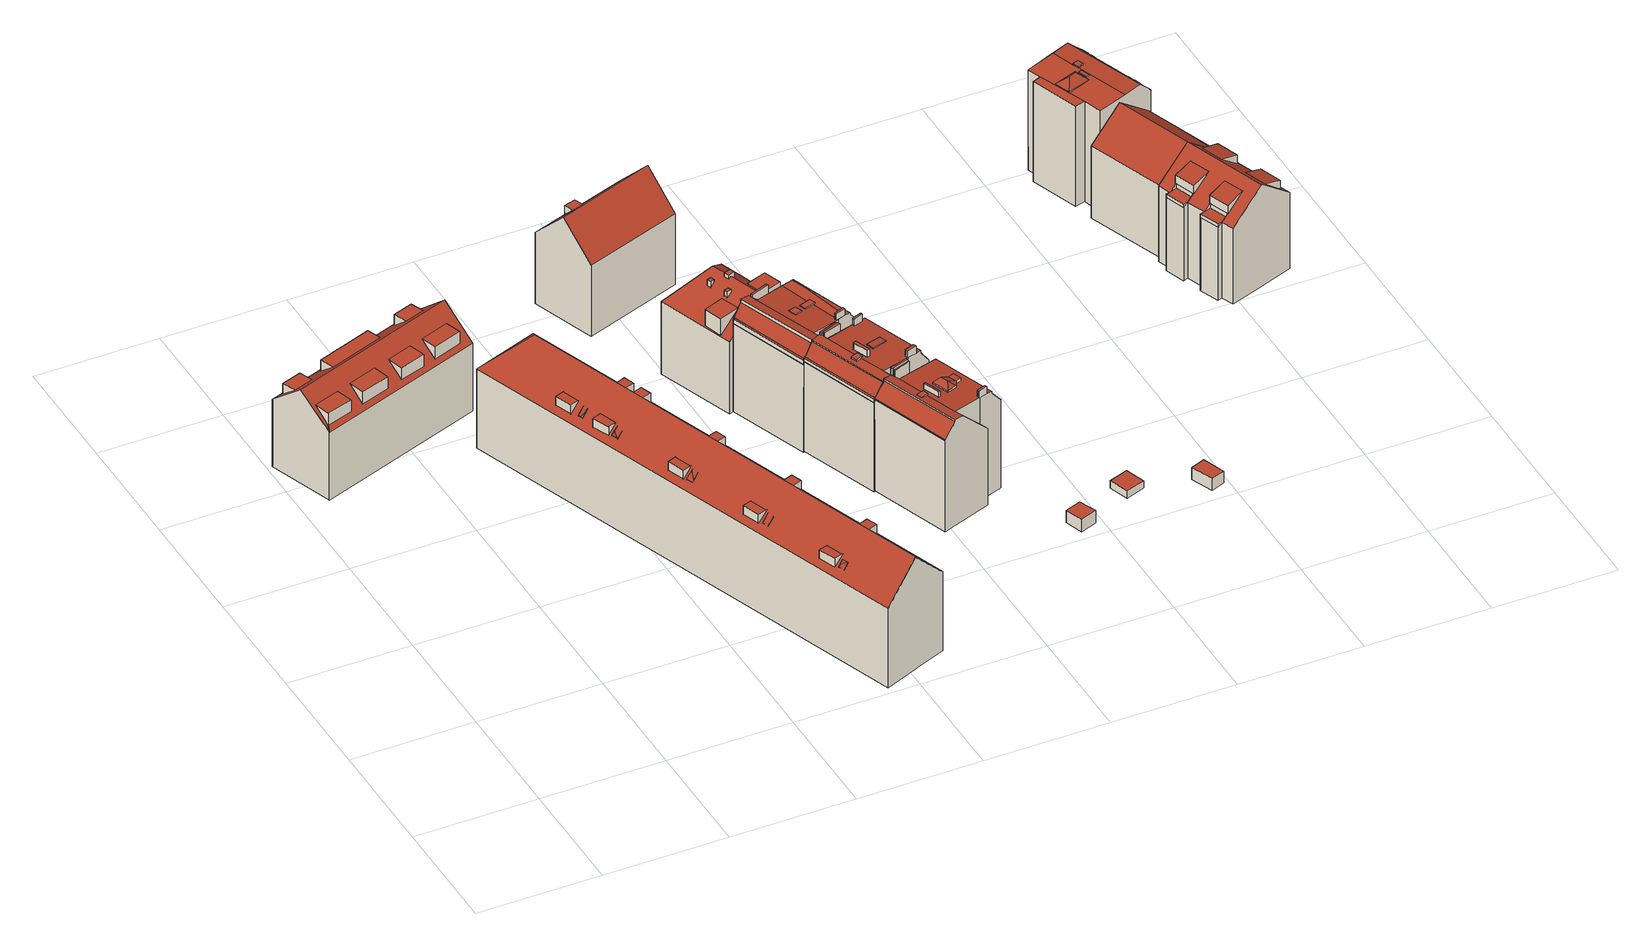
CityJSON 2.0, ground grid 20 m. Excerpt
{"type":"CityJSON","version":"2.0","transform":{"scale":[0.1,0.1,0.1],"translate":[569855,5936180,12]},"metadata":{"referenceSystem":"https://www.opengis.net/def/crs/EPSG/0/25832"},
"CityObjects":{
"building1":{"type":"Building","attributes":{"Grundfläche 2D":"325.152147","Grundhöhe NN":"12.553"},"geometry":[{"type":"Solid","lod":"3","boundaries":[[[[0,1,2,3]],[[4,5,6,7,8,9,10]],[[11,12,13,14]],[[15,16,17,18,19,20],[21,22,1,0],[23,24,25,26],[27,28,8,7,6,5,29,30,31,15],[32,33,34,35]],[[20,19,18,36,37],[14,13,38,39],[40,41,42,43],[44,45,46,47]],[[27,15,31]],[[48,49,41,40]],[[50,51,45,44]],[[33,32,52,53]],[[54,55,24,23]],[[3,2,22,21]],[[3,21,0]],[[1,22,2]],[[10,30,29,4]],[[29,5,4]],[[28,27,31,30,10,9,8]],[[38,13,12]],[[11,14,39]],[[39,38,12,11]],[[42,41,49]],[[43,48,40]],[[49,48,43,42]],[[45,51,46]],[[47,50,44]],[[47,46,51,50]],[[53,52,35,34]],[[53,34,33]],[[32,35,52]],[[26,25,55,54]],[[24,55,25]],[[54,23,26]],[[36,18,17,56,57]],[[37,36,57,58]],[[59,16,15,20,37,58,60]],[[17,16,59,56]],[[58,57,56,59,60]]]],"semantics":{"surfaces":[{"type":"RoofSurface"},{"type":"WallSurface"},{"type":"GroundSurface"}],"values":[[0,0,0,0,0,0,0,0,0,0,1,1,1,1,1,1,1,1,1,1,1,1,1,1,1,1,1,1,1,1,1,1,1,1,1,2]]}}]},
"building2":{"type":"Building","attributes":{"Grundfläche 2D":"921.412129","Grundhöhe NN":"13.346"},"children":["building2-1","building2-2","building2-3","building2-4","building2-5","building2-6","building2-7","building2-8","building2-9","building2-10","building2-11","building2-12","building2-13","building2-14","building2-15"],"geometry":[{"type":"Solid","lod":"3","boundaries":[[[[61,62,63,64]],[[61,64,65]],[[63,66,67,68,69,65,64]],[[62,61,70,71]],[[72,73,74,69,68,67,66,63,62,71,75]],[[65,69,74,76]],[[61,65,76,70]],[[73,72,75,71,70,76,74]]]],"semantics":{"surfaces":[{"type":"RoofSurface"},{"type":"WallSurface"},{"type":"GroundSurface"}],"values":[[0,0,0,1,1,1,1,2]]}}]},
"building2-1":{"type":"BuildingInstallation","parents":["building2"],"geometry":[{"type":"MultiSurface","lod":"3","boundaries":[[[77,78,79,80,81]],[[82,83,77,81]],[[83,84,79,78,77]],[[82,81,80]]],"semantics":{"surfaces":[{"type":"RoofSurface"},{"type":"WallSurface"}],"values":[0,1,1,1]}}]},
"building2-2":{"type":"BuildingInstallation","parents":["building2"],"geometry":[{"type":"MultiSurface","lod":"3","boundaries":[[[85,86,87,88]],[[85,88,89,90]],[[91,89,88,87]],[[86,85,90,92]],[[92,91,87,86]]],"semantics":{"surfaces":[{"type":"RoofSurface"},{"type":"WallSurface"}],"values":[0,1,1,1,1]}}]},
"building2-3":{"type":"BuildingInstallation","parents":["building2"],"geometry":[{"type":"MultiSurface","lod":"3","boundaries":[[[93,94,95,96]],[[97,95,94]],[[98,93,96]],[[98,97,94,93]]],"semantics":{"surfaces":[{"type":"RoofSurface"},{"type":"WallSurface"}],"values":[0,1,1,1]}}]},
"building2-4":{"type":"BuildingInstallation","parents":["building2"],"geometry":[{"type":"MultiSurface","lod":"3","boundaries":[[[99,100,101,102,103]],[[104,105,99,103]],[[105,106,101,100,99]],[[103,102,104]]],"semantics":{"surfaces":[{"type":"RoofSurface"},{"type":"WallSurface"}],"values":[0,1,1,1]}}]},
"building2-5":{"type":"BuildingInstallation","parents":["building2"],"geometry":[{"type":"MultiSurface","lod":"3","boundaries":[[[107,108,109,110,111]],[[112,113,107,111]],[[113,114,109,108,107]],[[111,110,112]]],"semantics":{"surfaces":[{"type":"RoofSurface"},{"type":"WallSurface"}],"values":[0,1,1,1]}}]},
"building2-6":{"type":"BuildingInstallation","parents":["building2"],"geometry":[{"type":"MultiSurface","lod":"3","boundaries":[[[115,116,117,118]],[[119,117,116]],[[120,115,118]],[[120,119,116,115]]],"semantics":{"surfaces":[{"type":"RoofSurface"},{"type":"WallSurface"}],"values":[0,1,1,1]}}]},
"building2-7":{"type":"BuildingInstallation","parents":["building2"],"geometry":[{"type":"MultiSurface","lod":"3","boundaries":[[[121,122,123,124]],[[121,124,125,126]],[[124,123,127,125]],[[122,121,126,128]],[[123,122,128,127]]],"semantics":{"surfaces":[{"type":"RoofSurface"},{"type":"WallSurface"}],"values":[0,1,1,1,1]}}]},
"building2-8":{"type":"BuildingInstallation","parents":["building2"],"geometry":[{"type":"MultiSurface","lod":"3","boundaries":[[[129,130,131,132]],[[130,133,131]],[[132,134,129]],[[130,129,134,133]]],"semantics":{"surfaces":[{"type":"RoofSurface"},{"type":"WallSurface"}],"values":[0,1,1,1]}}]},
"building2-9":{"type":"BuildingInstallation","parents":["building2"],"geometry":[{"type":"MultiSurface","lod":"3","boundaries":[[[135,136,137,138]],[[136,139,137]],[[138,140,135]],[[136,135,140,139]]],"semantics":{"surfaces":[{"type":"RoofSurface"},{"type":"WallSurface"}],"values":[0,1,1,1]}}]},
"building2-10":{"type":"BuildingInstallation","parents":["building2"],"geometry":[{"type":"MultiSurface","lod":"3","boundaries":[[[141,142,143,144]],[[144,143,145,146]],[[141,144,146,147]],[[142,141,147,148]],[[143,142,148,145]]],"semantics":{"surfaces":[{"type":"RoofSurface"},{"type":"WallSurface"}],"values":[0,1,1,1,1]}}]},
"building2-11":{"type":"BuildingInstallation","parents":["building2"],"geometry":[{"type":"MultiSurface","lod":"3","boundaries":[[[149,150,151,152,153]],[[154,155,149,153]],[[151,150,149,155,156]],[[154,153,152]]],"semantics":{"surfaces":[{"type":"RoofSurface"},{"type":"WallSurface"}],"values":[0,1,1,1]}}]},
"building2-12":{"type":"BuildingInstallation","parents":["building2"],"geometry":[{"type":"MultiSurface","lod":"3","boundaries":[[[157,158,159,160]],[[160,159,161,162]],[[157,160,162,163]],[[158,157,163,164]],[[159,158,164,161]]],"semantics":{"surfaces":[{"type":"RoofSurface"},{"type":"WallSurface"}],"values":[0,1,1,1,1]}}]},
"building2-13":{"type":"BuildingInstallation","parents":["building2"],"geometry":[{"type":"MultiSurface","lod":"3","boundaries":[[[165,166,167,168]],[[166,169,167]],[[168,170,165]],[[166,165,170,169]]],"semantics":{"surfaces":[{"type":"RoofSurface"},{"type":"WallSurface"}],"values":[0,1,1,1]}}]},
"building2-14":{"type":"BuildingInstallation","parents":["building2"],"geometry":[{"type":"MultiSurface","lod":"3","boundaries":[[[171,172,173,174]],[[175,176,174,173]],[[171,174,176,177]],[[177,178,172,171]],[[173,172,178,175]]],"semantics":{"surfaces":[{"type":"RoofSurface"},{"type":"WallSurface"}],"values":[0,1,1,1,1]}}]},
"building2-15":{"type":"BuildingInstallation","parents":["building2"],"geometry":[{"type":"MultiSurface","lod":"3","boundaries":[[[179,180,181,182]],[[182,181,183,184]],[[182,184,179]],[[180,183,181]]],"semantics":{"surfaces":[{"type":"RoofSurface"},{"type":"WallSurface"}],"values":[0,1,1,1]}}]},
"building3":{"type":"Building","attributes":{"Grundfläche 2D":"165.511863","Grundhöhe NN":"13.443"},"children":["building3-1","building3-2","building3-3"],"geometry":[{"type":"Solid","lod":"3","boundaries":[[[[185,186,187,188,189]],[[190,191,192,193]],[[194,195,196]],[[195,194,197,198,199,200],[201,202,193,192]],[[203,196,195,200,199,198,204,205,206,207],[208,209,210,186,185,211]],[[185,189,211]],[[187,186,210,209]],[[209,208,211,189,188,187]],[[191,190,202,201]],[[201,192,191]],[[190,193,202]],[[194,196,212,213]],[[197,194,213,214]],[[204,198,197,214,215]],[[205,204,215,216]],[[207,206,205,216,217]],[[196,203,207,217,212]],[[213,212,217,216,215,214]]]],"semantics":{"surfaces":[{"type":"RoofSurface"},{"type":"WallSurface"},{"type":"GroundSurface"}],"values":[[0,0,0,0,0,1,1,1,1,1,1,1,1,1,1,1,1,2]]}}]},
"building3-1":{"type":"BuildingInstallation","parents":["building3"],"geometry":[{"type":"MultiSurface","lod":"3","boundaries":[[[218,219,220,221]],[[221,220,222,223]],[[223,224,218,221]],[[219,218,224,225]],[[225,222,220,219]]],"semantics":{"surfaces":[{"type":"RoofSurface"},{"type":"WallSurface"}],"values":[0,1,1,1,1]}}]},
"building3-2":{"type":"BuildingInstallation","parents":["building3"],"geometry":[{"type":"MultiSurface","lod":"3","boundaries":[[[226,227,228,229,230,231]],[[232,229,228,227,233,234]],[[230,229,232,235]],[[236,226,231,230,235,237]],[[227,226,236,233]]],"semantics":{"surfaces":[{"type":"RoofSurface"},{"type":"WallSurface"}],"values":[0,1,1,1,1]}}]},
"building3-3":{"type":"BuildingInstallation","parents":["building3"],"geometry":[{"type":"MultiSurface","lod":"3","boundaries":[[[238,239,240,241]],[[238,242,200,243,239]],[[240,239,243,244]],[[240,244,199,245,241]],[[238,241,245,242]]],"semantics":{"surfaces":[{"type":"RoofSurface"},{"type":"WallSurface"}],"values":[0,1,1,1,1]}}]},
"building4":{"type":"Building","attributes":{"Grundfläche 2D":"168.250075","Grundhöhe NN":"13.790"},"children":["building4-1","building4-2","building4-3","building4-4","building4-5","building4-6"],"geometry":[{"type":"Solid","lod":"3","boundaries":[[[[246,247,248,249,250,251,252,253,254,255]],[[256,257,258,259,260,261,262]],[[260,263,264,265,266,267,268,269,261]],[[270,271,272,273,274,275,276,277,278]],[[278,277,270]],[[279,270,277]],[[256,262,280,281,282,283,284,285]],[[276,275,274,273,272,271,262,261]],[[286,287,288,289]],[[280,262,271]],[[276,261,269,268]],[[257,246,255,258]],[[289,288,270,279]],[[248,247,290,291]],[[292,250,249,248,291]],[[251,250,292,293]],[[253,252,251,293,294,295,296,297,298,299,300,301,302,267,266,265,264,263,260,259,258,255,254]],[[268,267,302,303]],[[286,289,279,277,276,268,303,304,305]],[[287,286,305,306]],[[306,307,308,280,271,270,288,287]],[[281,280,308,309]],[[282,281,309,310]],[[283,282,310,311]],[[290,247,246,257,256,285,284,283,311,312]],[[305,304,303,302,301,300,299,298,297,296,295,294,293,292,291,290,312,311,310,309,308,307,306]]]],"semantics":{"surfaces":[{"type":"RoofSurface"},{"type":"WallSurface"},{"type":"GroundSurface"}],"values":[[0,0,0,0,0,0,0,0,0,1,1,1,1,1,1,1,1,1,1,1,1,1,1,1,1,2]]}}]},
"building4-1":{"type":"BuildingInstallation","parents":["building4"],"geometry":[{"type":"MultiSurface","lod":"3","boundaries":[[[313,314,315,316]],[[263,264,265,314,313]],[[265,317,315,314]],[[318,319,316,315,317]],[[319,263,313,316]]],"semantics":{"surfaces":[{"type":"RoofSurface"},{"type":"WallSurface"}],"values":[0,1,1,1,1]}}]},
"building4-2":{"type":"BuildingInstallation","parents":["building4"],"geometry":[{"type":"MultiSurface","lod":"3","boundaries":[[[320,321,322,323]],[[323,322,251,252]],[[320,323,252,249]],[[321,320,249,250]],[[322,321,250,251]]],"semantics":{"surfaces":[{"type":"RoofSurface"},{"type":"WallSurface"}],"values":[0,1,1,1,1]}}]},
"building4-3":{"type":"BuildingInstallation","parents":["building4"],"geometry":[{"type":"MultiSurface","lod":"3","boundaries":[[[324,325,326,327,328,329]],[[275,278,327,326,330]],[[278,331,328,327]],[[332,325,324,329,328,331,333,274]],[[332,330,326,325]]],"semantics":{"surfaces":[{"type":"RoofSurface"},{"type":"WallSurface"}],"values":[0,1,1,1,1]}}]},
"building4-4":{"type":"BuildingInstallation","parents":["building4"],"geometry":[{"type":"MultiSurface","lod":"3","boundaries":[[[334,335,336,337]],[[272,338,335,334,339]],[[338,340,336,335]],[[273,341,337,336,340]],[[341,339,334,337]]],"semantics":{"surfaces":[{"type":"RoofSurface"},{"type":"WallSurface"}],"values":[0,1,1,1,1]}}]},
"building4-5":{"type":"BuildingInstallation","parents":["building4"],"geometry":[{"type":"MultiSurface","lod":"3","boundaries":[[[342,343,344,345]],[[345,344,346,347]],[[347,348,342,345]],[[348,349,343,342]],[[344,343,349,346]]],"semantics":{"surfaces":[{"type":"RoofSurface"},{"type":"WallSurface"}],"values":[0,1,1,1,1]}}]},
"building4-6":{"type":"BuildingInstallation","parents":["building4"],"geometry":[{"type":"MultiSurface","lod":"3","boundaries":[[[350,351,352,353,354]],[[285,355,351,350]],[[352,351,355,356]],[[356,282,283,354,353,352]],[[283,284,285,350,354]]],"semantics":{"surfaces":[{"type":"RoofSurface"},{"type":"WallSurface"}],"values":[0,1,1,1,1]}}]},
"building5":{"type":"Building","attributes":{"Grundfläche 2D":"184.898279","Grundhöhe NN":"12.681"},"children":["building5-1","building5-2"],"geometry":[{"type":"Solid","lod":"3","boundaries":[[[[357,358,359,360]],[[358,361,362,359]],[[361,358,357,363,364]],[[362,361,364,365]],[[360,359,362,365,366]],[[357,360,366,363]],[[365,364,363,366]]]],"semantics":{"surfaces":[{"type":"RoofSurface"},{"type":"WallSurface"},{"type":"GroundSurface"}],"values":[[0,0,1,1,1,1,2]]}}]},
"building5-1":{"type":"BuildingInstallation","parents":["building5"],"geometry":[{"type":"MultiSurface","lod":"3","boundaries":[[[367,368,369,370,371]],[[372,373,369,368]],[[374,375,367,371]],[[368,367,375,372]],[[376,370,369,373]]],"semantics":{"surfaces":[{"type":"RoofSurface"},{"type":"WallSurface"}],"values":[0,1,1,1,1]}}]},
"building5-2":{"type":"BuildingInstallation","parents":["building5"],"geometry":[{"type":"MultiSurface","lod":"3","boundaries":[[[377,378,379,370,376]],[[380,374,371,370,379]],[[378,377,381]],[[379,378,381,380]]],"semantics":{"surfaces":[{"type":"RoofSurface"},{"type":"WallSurface"}],"values":[0,1,1,1]}}]},
"building6":{"type":"Building","attributes":{"Grundfläche 2D":"163.518929","Grundhöhe NN":"14.116"},"children":["building6-1","building6-2","building6-3","building6-4","building6-5","building6-6","building6-7","building6-8"],"geometry":[{"type":"Solid","lod":"3","boundaries":[[[[382,383,384,385,386,387,388,389,266]],[[386,390,391,392,393,394,395,396,397,398,388,387]],[[395,394,399,400,401,402,403,404,396]],[[405,406,407,408]],[[409,410,411,412,413,388,398,397,396,414,415]],[[416,417,418,419,420,421,422,423,424,425]],[[413,389,388]],[[414,396,404,415]],[[410,408,407,411]],[[392,391,423,422,421]],[[426,427,428,429,430,431,432,417,416,424,423,391,390,386,385,384,383,382,266,433,434]],[[416,425,424]],[[418,417,432,435]],[[419,418,435,436,437,438,439,440,441,442,443,403,402,401,400,399,394,393,392,421,420]],[[404,403,443,444]],[[406,405,445,446]],[[405,408,410,409,415,404,444,447,445]],[[448,389,413,412,411,407,406,446,449]],[[266,389,448,433]],[[441,440,439,438,437,436,435,432,431,430,429,428,427,426,434,433,448,449,446,445,447,444,443,442]]]],"semantics":{"surfaces":[{"type":"RoofSurface"},{"type":"WallSurface"},{"type":"GroundSurface"}],"values":[[0,0,0,0,0,0,1,1,1,1,1,1,1,1,1,1,1,1,1,2]]}}]},
"building6-1":{"type":"BuildingInstallation","parents":["building6"],"geometry":[{"type":"MultiSurface","lod":"3","boundaries":[[[450,451,452,453]],[[454,455,451,450]],[[397,456,452,451,455]],[[456,457,453,452]],[[398,454,450,453,457]]],"semantics":{"surfaces":[{"type":"RoofSurface"},{"type":"WallSurface"}],"values":[0,1,1,1,1]}}]},
"building6-2":{"type":"BuildingInstallation","parents":["building6"],"geometry":[{"type":"MultiSurface","lod":"3","boundaries":[[[458,459,460,461,462,463,464,465]],[[400,401,402,463,462,461]],[[402,466,464,463]],[[465,464,466,467]],[[467,468,458,465]],[[469,459,458,468]],[[461,460,459,469,470,400]]],"semantics":{"surfaces":[{"type":"RoofSurface"},{"type":"WallSurface"}],"values":[0,1,1,1,1,1,1]}}]},
"building6-3":{"type":"BuildingInstallation","parents":["building6"],"geometry":[{"type":"MultiSurface","lod":"3","boundaries":[[[471,472,473,474]],[[382,383,472,471]],[[383,475,473,472]],[[476,477,474,473,475]],[[477,382,471,474]]],"semantics":{"surfaces":[{"type":"RoofSurface"},{"type":"WallSurface"}],"values":[0,1,1,1,1]}}]},
"building6-4":{"type":"BuildingInstallation","parents":["building6"],"geometry":[{"type":"MultiSurface","lod":"3","boundaries":[[[478,479,480,481]],[[481,480,482,483]],[[478,481,483,484]],[[479,478,484,485]],[[480,479,485,482]]],"semantics":{"surfaces":[{"type":"RoofSurface"},{"type":"WallSurface"}],"values":[0,1,1,1,1]}}]},
"building6-5":{"type":"BuildingInstallation","parents":["building6"],"geometry":[{"type":"MultiSurface","lod":"3","boundaries":[[[486,487,488,489]],[[490,491,486,489]],[[491,492,487,486]],[[492,493,488,487]],[[493,490,489,488]]],"semantics":{"surfaces":[{"type":"RoofSurface"},{"type":"WallSurface"}],"values":[0,1,1,1,1]}}]},
"building6-6":{"type":"BuildingInstallation","parents":["building6"],"geometry":[{"type":"MultiSurface","lod":"3","boundaries":[[[494,495,496,497,498]],[[409,499,496,495]],[[497,496,499,500]],[[498,497,500,414]],[[414,415,409,495,494,498]]],"semantics":{"surfaces":[{"type":"RoofSurface"},{"type":"WallSurface"}],"values":[0,1,1,1,1]}}]},
"building6-7":{"type":"BuildingInstallation","parents":["building6"],"geometry":[{"type":"MultiSurface","lod":"3","boundaries":[[[425,501,502,503,419]],[[503,418,419]],[[502,501,425,416,417]],[[503,502,417,418]]],"semantics":{"surfaces":[{"type":"RoofSurface"},{"type":"WallSurface"}],"values":[0,1,1,1]}}]},
"building6-8":{"type":"BuildingInstallation","parents":["building6"],"geometry":[{"type":"MultiSurface","lod":"3","boundaries":[[[504,505,506,507]],[[413,508,507,506]],[[504,507,508,509]],[[509,412,505,504]],[[506,505,412,413]]],"semantics":{"surfaces":[{"type":"RoofSurface"},{"type":"WallSurface"}],"values":[0,1,1,1,1]}}]},
"building7":{"type":"Building","attributes":{"Grundfläche 2D":"165.421774","Grundhöhe NN":"14.540"},"children":["building7-1","building7-2","building7-3","building7-4","building7-5","building7-6","building7-7"],"geometry":[{"type":"Solid","lod":"3","boundaries":[[[[510,511,512,513,514,515,516,517]],[[518,519,520,521,522,523,524,525,517,516,515]],[[523,522,526,527,528]],[[529,530,517,525,524,523,531,532,533,534]],[[392,535,536,537,538,539,540,541,542,543,544,545]],[[546,547,548,549]],[[527,532,531,523,528]],[[510,517,530]],[[542,520,519,545,544,543]],[[549,548,529,534]],[[550,551,552,553,554,555,556,538,537,536,535,392,545,519,518,515,514,513,512,511,557,558]],[[539,538,556,559]],[[540,539,559,560,561,562,563,526,522,521,520,542,541]],[[527,526,563,564]],[[546,549,534,533,532,527,564,565,566]],[[547,546,566,567]],[[511,510,568,557]],[[567,569,568,510,530,529,548,547]],[[562,561,560,559,556,555,554,553,552,551,550,558,557,568,569,567,566,565,564,563]]]],"semantics":{"surfaces":[{"type":"RoofSurface"},{"type":"WallSurface"},{"type":"GroundSurface"}],"values":[[0,0,0,0,0,0,1,1,1,1,1,1,1,1,1,1,1,1,2]]}}]},
"building7-1":{"type":"BuildingInstallation","parents":["building7"],"geometry":[{"type":"MultiSurface","lod":"3","boundaries":[[[570,571,572,573]],[[574,572,575]],[[574,576,573,572]],[[577,578,573,576]],[[570,573,578]],[[575,572,571]],[[571,570,579,580]],[[575,571,580,581]],[[581,582,574,575]],[[583,584,577,576]],[[578,577,584,585]],[[585,579,570,578]]],"semantics":{"surfaces":[{"type":"RoofSurface"},{"type":"WallSurface"}],"values":[0,0,0,0,0,0,1,1,1,1,1,1]}}]},
"building7-2":{"type":"BuildingInstallation","parents":["building7"],"geometry":[{"type":"MultiSurface","lod":"3","boundaries":[[[586,587,588,589,590]],[[591,592,593,588,587,586]],[[593,594,589,588]],[[594,595,590,589]],[[595,591,586,590]]],"semantics":{"surfaces":[{"type":"RoofSurface"},{"type":"WallSurface"}],"values":[0,1,1,1,1]}}]},
"building7-3":{"type":"BuildingInstallation","parents":["building7"],"geometry":[{"type":"MultiSurface","lod":"3","boundaries":[[[540,537,596,597]],[[538,539,597,596]],[[540,597,539]],[[538,596,537]]],"semantics":{"surfaces":[{"type":"RoofSurface"},{"type":"WallSurface"}],"values":[0,1,1,1]}}]},
"building7-4":{"type":"BuildingInstallation","parents":["building7"],"geometry":[{"type":"MultiSurface","lod":"3","boundaries":[[[598,599,600,601]],[[599,598,513,602]],[[600,599,602,603]],[[603,512,601,600]],[[512,513,598,601]]],"semantics":{"surfaces":[{"type":"RoofSurface"},{"type":"WallSurface"}],"values":[0,1,1,1,1]}}]},
"building7-5":{"type":"BuildingInstallation","parents":["building7"],"geometry":[{"type":"MultiSurface","lod":"3","boundaries":[[[604,605,576,574]],[[606,604,574,582]],[[606,607,605,604]],[[583,576,605,607]]],"semantics":{"surfaces":[{"type":"RoofSurface"},{"type":"WallSurface"}],"values":[0,1,1,1]}}]},
"building7-6":{"type":"BuildingInstallation","parents":["building7"],"geometry":[{"type":"MultiSurface","lod":"3","boundaries":[[[608,609,610,611,612]],[[531,532,533,610,609,608]],[[533,613,611,610]],[[614,612,611,613,615]],[[614,531,608,612]]],"semantics":{"surfaces":[{"type":"RoofSurface"},{"type":"WallSurface"}],"values":[0,1,1,1,1]}}]},
"building7-7":{"type":"BuildingInstallation","parents":["building7"],"geometry":[{"type":"MultiSurface","lod":"3","boundaries":[[[616,617,618,619]],[[620,621,616,619]],[[524,622,617,616,621]],[[622,623,618,617]],[[525,620,619,618,623]]],"semantics":{"surfaces":[{"type":"RoofSurface"},{"type":"WallSurface"}],"values":[0,1,1,1,1]}}]},
"building8":{"type":"Building","attributes":{"Grundfläche 2D":"8.456034","Grundhöhe NN":"14.471"},"geometry":[{"type":"Solid","lod":"3","boundaries":[[[[624,625,626,627]],[[628,629,627,626]],[[629,630,624,627]],[[630,631,625,624]],[[631,628,626,625]],[[631,630,629,628]]]],"semantics":{"surfaces":[{"type":"RoofSurface"},{"type":"WallSurface"},{"type":"GroundSurface"}],"values":[[0,1,1,1,1,2]]}}]},
"building9":{"type":"Building","attributes":{"Grundfläche 2D":"20.461118","Grundhöhe NN":"16.463"},"geometry":[{"type":"Solid","lod":"3","boundaries":[[[[632,633,634,635]],[[636,637,638,639]],[[640,641,635,634]],[[641,642,632,635]],[[642,643,633,632]],[[643,640,634,633]],[[644,645,639,638]],[[645,646,636,639]],[[646,647,637,636]],[[647,644,638,637]],[[643,642,641,640]],[[647,646,645,644]]]],"semantics":{"surfaces":[{"type":"RoofSurface"},{"type":"WallSurface"},{"type":"GroundSurface"}],"values":[[0,0,1,1,1,1,1,1,1,1,2,2]]}}]},
"building10":{"type":"Building","attributes":{"Grundfläche 2D":"159.784128","Grundhöhe NN":"13.884"},"geometry":[{"type":"Solid","lod":"3","boundaries":[[[[648,649,650,651,652]],[[651,653,654,652]],[[649,655,656,650]],[[655,649,648,652,657,658]],[[656,655,658,659]],[[651,650,656,659,660]],[[653,651,660,661]],[[654,653,661,662]],[[652,654,662,657]],[[657,662,661,660,659,658]]]],"semantics":{"surfaces":[{"type":"RoofSurface"},{"type":"WallSurface"},{"type":"GroundSurface"}],"values":[[0,0,0,1,1,1,1,1,1,2]]}}]},
"building11":{"type":"Building","attributes":{"Grundfläche 2D":"173.539309","Grundhöhe NN":"13.799"},"children":["building11-1","building11-2"],"geometry":[{"type":"MultiSurface","lod":"3","boundaries":[[[663,664,665,666]],[[667,668,669,670,671,672]],[[673,674,675,676,677,678]],[[679,680,681,682]],[[683,684,685,686,687,688,689,678,677,690,691,692,693,694,695,696,697,672,671,698,699,700,701,702,703]],[[703,704,705,651,684,683],[680,706,707,681],[708,709,666,665]],[[665,664,708]],[[663,666,709]],[[664,663,709,708]],[[699,698,670,669,668,667,697,696]],[[671,670,698]],[[667,672,697]],[[691,690,676,675,674,673,689,688]],[[677,676,690]],[[673,678,689]],[[680,679,706]],[[707,682,681]],[[679,682,707,706]],[[686,685,710,711]],[[712,713,714,715]],[[713,686,711,714]],[[693,712,715,716]],[[694,693,716,717]],[[718,694,717,719]],[[720,718,719,721]],[[701,720,721,722]],[[702,701,722,723]],[[724,725,726,705,704,703,702,723]],[[651,705,726,727]],[[685,684,651,727,710]],[[723,722,721,719,717,716,715,714,711,710,727,726,725,724]]],"semantics":{"surfaces":[{"type":"RoofSurface"},{"type":"WallSurface"},{"type":"GroundSurface"}],"values":[0,0,0,0,0,0,1,1,1,1,1,1,1,1,1,1,1,1,1,1,1,1,1,1,1,1,1,1,1,1,2]}}]},
"building11-1":{"type":"BuildingInstallation","parents":["building11"],"geometry":[{"type":"MultiSurface","lod":"3","boundaries":[[[728,729,692,730,731,687]],[[730,692,691]],[[730,691,688,731]],[[687,731,688]],[[713,712,729,728]],[[712,693,692,729]],[[686,713,728,687]]],"semantics":{"surfaces":[{"type":"RoofSurface"},{"type":"WallSurface"}],"values":[0,1,1,1,1,1,1]}}]},
"building11-2":{"type":"BuildingInstallation","parents":["building11"],"geometry":[{"type":"MultiSurface","lod":"3","boundaries":[[[732,700,733,734,695,735]],[[733,700,699]],[[699,696,734,733]],[[695,734,696]],[[718,720,732,735]],[[720,701,700,732]],[[694,718,735,695]]],"semantics":{"surfaces":[{"type":"RoofSurface"},{"type":"WallSurface"}],"values":[0,1,1,1,1,1,1]}}]},
"building12":{"type":"Building","attributes":{"Grundfläche 2D":"158.883833","Grundhöhe NN":"14.025"},"children":["building12-1","building12-2","building12-3","building12-4","building12-5","building12-6","building12-7","building12-8","building12-9"],"geometry":[{"type":"Solid","lod":"3","boundaries":[[[[736,737,738,739]],[[740,738,737]],[[740,741,739,738]],[[736,739,741]],[[742,743,744,745]],[[745,746,747,748,749,750,751,742],[741,752,753,736]],[[754,755,756,757,758,759,760]],[[748,747,754,760,750,749]],[[737,736,753]],[[753,752,740,737]],[[740,752,741]],[[742,751,761,762]],[[743,742,762,763]],[[760,759,758,764,761,751,750]],[[744,743,763,765]],[[745,744,765,766]],[[746,745,766,767]],[[768,757,756,755,754,747,746,767,769]],[[758,757,768,764]],[[766,765,763,762,761,764,768,769,767]]]],"semantics":{"surfaces":[{"type":"RoofSurface"},{"type":"WallSurface"},{"type":"GroundSurface"}],"values":[[0,0,0,0,0,0,0,0,1,1,1,1,1,1,1,1,1,1,1,2]]}}]},
"building12-1":{"type":"BuildingInstallation","parents":["building12"],"geometry":[{"type":"MultiSurface","lod":"3","boundaries":[[[757,758,759,756]]],"semantics":{"surfaces":[{"type":"RoofSurface"}],"values":[0]}}]},
"building12-2":{"type":"BuildingInstallation","parents":["building12"],"geometry":[{"type":"MultiSurface","lod":"3","boundaries":[[[770,771,772,773]],[[771,770,774,775]],[[772,771,775,776]],[[773,772,776,777]],[[770,773,777,774]]],"semantics":{"surfaces":[{"type":"RoofSurface"},{"type":"WallSurface"}],"values":[0,1,1,1,1]}}]},
"building12-3":{"type":"BuildingInstallation","parents":["building12"],"geometry":[{"type":"MultiSurface","lod":"3","boundaries":[[[778,779,780,781]],[[781,780,749,748]],[[778,781,748,782]],[[779,778,782,783]],[[780,779,783,749]]],"semantics":{"surfaces":[{"type":"RoofSurface"},{"type":"WallSurface"}],"values":[0,1,1,1,1]}}]},
"building12-4":{"type":"BuildingInstallation","parents":["building12"],"geometry":[{"type":"MultiSurface","lod":"3","boundaries":[[[784,785,786,787,788]],[[784,788,789,790]],[[786,785,791,792]],[[792,793,789,788,787,786]],[[785,784,790,791]]],"semantics":{"surfaces":[{"type":"RoofSurface"},{"type":"WallSurface"}],"values":[0,1,1,1,1]}}]},
"building12-5":{"type":"BuildingInstallation","parents":["building12"],"geometry":[{"type":"MultiSurface","lod":"3","boundaries":[[[794,795,796,797]],[[795,794,798,799]],[[797,796,800,801]],[[794,797,801,798]],[[796,795,799,800]]],"semantics":{"surfaces":[{"type":"RoofSurface"},{"type":"WallSurface"}],"values":[0,1,1,1,1]}}]},
"building12-6":{"type":"BuildingInstallation","parents":["building12"],"geometry":[{"type":"MultiSurface","lod":"3","boundaries":[[[802,803,804,805]],[[805,804,806,807]],[[802,805,807,808]],[[803,802,808,809]],[[804,803,809,806]]],"semantics":{"surfaces":[{"type":"RoofSurface"},{"type":"WallSurface"}],"values":[0,1,1,1,1]}}]},
"building12-7":{"type":"BuildingInstallation","parents":["building12"],"geometry":[{"type":"MultiSurface","lod":"3","boundaries":[[[810,811,812,813]],[[810,813,814,815]],[[813,812,816,814]],[[811,810,815,817]],[[812,811,817,816]]],"semantics":{"surfaces":[{"type":"RoofSurface"},{"type":"WallSurface"}],"values":[0,1,1,1,1]}}]},
"building12-8":{"type":"BuildingInstallation","parents":["building12"],"geometry":[{"type":"MultiSurface","lod":"3","boundaries":[[[818,819,820,821]],[[821,822,823,818]],[[823,824,819,818]],[[819,824,825,820]],[[825,822,821,820]]],"semantics":{"surfaces":[{"type":"RoofSurface"},{"type":"WallSurface"}],"values":[0,1,1,1,1]}}]},
"building12-9":{"type":"BuildingInstallation","parents":["building12"],"geometry":[{"type":"MultiSurface","lod":"3","boundaries":[[[826,827,828,829]],[[829,828,830,831]],[[826,829,831,832]],[[827,826,832,833]],[[828,827,833,830]]],"semantics":{"surfaces":[{"type":"RoofSurface"},{"type":"WallSurface"}],"values":[0,1,1,1,1]}}]}
},
"vertices":[
[154,829,153],[107,812,153],[115,788,152],[162,804,152],[92,779,152],[83,804,153],[61,796,153],[60,796,153],[41,789,153],[49,766,152],[50,765,152],[185,913,152],[95,881,152],[103,858,153],[193,889,153],[46,756,126],[46,755,125],[320,852,125],[302,905,172],[71,823,172],[27,808,172],[162,804,131],[115,788,131],[244,860,153],[291,877,153],[300,853,131],[253,836,131],[49,766,132],[47,771,137],[92,779,131],[50,765,131],[50,765,132],[181,838,153],[222,853,153],[231,828,131],[189,814,131],[283,957,125],[9,861,125],[95,881,133],[185,913,133],[63,845,153],[31,833,153],[23,856,133],[55,867,133],[275,919,153],[243,908,153],[235,930,133],[267,941,133],[55,867,152],[23,856,152],[267,941,152],[235,930,152],[189,814,152],[231,828,152],[253,836,152],[300,853,152],[320,852,6],[283,957,6],[9,861,6],[46,755,6],[46,756,6],
[282,763,153],[552,4,153],[606,26,211],[356,729,211],[390,802,153],[609,27,207],[610,28,206],[657,46,155],[659,47,153],[282,763,13],[552,4,13],[610,28,13],[657,46,13],[659,47,13],[609,27,13],[390,802,13],
[472,254,177],[474,254,177],[488,259,177],[478,288,177],[462,282,177],[462,282,161],[472,254,161],[474,254,163],
[538,102,173],[534,112,173],[526,109,164],[530,99,164],[530,99,163],[538,102,172],[526,109,163],[534,112,172],
[561,298,177],[555,315,177],[540,310,177],[546,292,177],[555,315,161],[561,298,161],
[374,531,177],[375,532,177],[389,536,177],[379,565,177],[363,559,177],[363,559,161],[374,531,161],[375,532,163],
[423,393,177],[425,393,177],[438,398,177],[428,427,177],[413,421,177],[413,421,161],[423,393,161],[425,393,163],
[611,159,177],[604,176,177],[589,171,177],[596,153,177],[604,176,161],[611,159,161],
[441,382,175],[437,392,175],[426,388,164],[430,378,164],[430,378,163],[441,382,174],[426,388,163],[437,392,174],
[451,606,177],[445,624,177],[430,618,177],[436,601,177],[445,624,161],[451,606,161],
[511,437,177],[505,454,177],[490,449,177],[496,432,177],[505,454,161],[511,437,161],
[368,585,175],[366,593,175],[355,589,164],[358,581,164],[355,589,163],[358,581,163],[368,585,174],[366,593,174],
[522,114,177],[524,114,177],[538,119,177],[528,147,177],[512,142,177],[512,142,161],[522,114,161],[524,114,163],
[392,520,175],[388,530,175],[377,527,164],[381,516,164],[377,527,163],[381,516,163],[392,520,174],[388,530,174],
[462,575,177],[456,593,177],[441,588,177],[447,570,177],[456,593,161],[462,575,161],
[490,242,175],[487,253,175],[476,249,164],[480,239,164],[476,249,163],[480,239,163],[490,242,174],[487,253,174],
[364,605,177],[354,633,177],[339,628,177],[349,600,177],[339,628,161],[349,600,161],
[701,749,172],[711,720,172],[744,732,172],[734,760,172],[734,761,172],[621,722,172],[631,692,172],[664,704,172],[653,734,172],[591,801,142],[663,782,194],[706,842,142],[636,674,142],[694,695,194],[675,749,194],[672,757,194],[631,692,143],[621,722,143],[735,761,141],[706,699,183],[706,696,183],[723,702,167],[752,712,141],[734,760,142],[744,732,141],[728,726,157],[734,761,142],[706,842,14],[591,801,14],[636,674,14],[706,699,14],[706,696,14],[752,712,14],
[646,766,186],[648,759,186],[655,762,186],[653,768,186],[655,762,182],[653,768,182],[646,766,175],[648,759,175],
[666,730,186],[664,736,186],[661,735,186],[657,734,186],[659,728,186],[663,729,186],[657,734,175],[664,736,182],[661,735,179],[659,728,175],[666,730,182],[663,729,179],
[679,760,197],[668,756,197],[671,748,197],[682,752,197],[679,760,187],[668,756,191],[671,748,191],[682,752,187],
[657,681,200],[644,677,179],[644,674,179],[644,674,178],[641,673,173],[687,543,173],[690,544,178],[691,545,179],[703,549,199],[704,549,200],[672,687,203],[657,681,206],[704,549,206],[718,554,203],[719,555,203],[715,568,203],[677,672,203],[722,556,200],[724,556,198],[752,567,170],[766,571,157],[767,572,156],[762,584,156],[760,583,158],[748,698,198],[727,691,199],[743,642,199],[747,632,199],[761,589,199],[762,586,199],[762,584,199],[775,589,199],[775,590,199],[785,592,198],[727,691,155],[723,702,155],[706,696,171],[706,699,171],[694,695,182],[676,688,199],[804,599,172],[766,704,172],[748,698,196],[785,592,196],[644,677,18],[644,674,18],[641,673,18],[687,543,18],[690,544,18],[691,545,18],[703,549,18],[704,549,18],[718,554,18],[719,555,18],[724,556,18],[766,571,18],[767,572,18],[762,584,18],[785,592,18],[804,599,18],[766,704,18],[748,698,18],[727,691,18],[723,702,18],[706,696,18],[706,699,18],[657,681,18],
[722,556,208],[752,567,208],[751,571,208],[721,560,208],[751,571,170],[739,567,181],[721,560,200],
[644,674,181],[641,673,181],[687,543,181],[690,544,181],
[761,589,210],[758,588,210],[759,585,210],[775,590,210],[774,594,210],[773,594,210],[759,585,199],[774,594,199],[758,588,199],[773,594,199],
[746,643,201],[727,636,201],[731,626,201],[750,633,201],[727,636,200],[746,643,199],[731,626,200],[750,633,199],
[712,618,203],[723,622,203],[719,634,203],[707,630,203],[719,634,201],[707,630,202],[712,618,202],[723,622,201],
[676,688,204],[677,684,204],[707,695,204],[706,696,204],[706,699,204],[677,684,199],[707,695,171],
[706,987,132],[688,1038,189],[528,983,189],[546,932,132],[670,1091,132],[510,1036,132],[706,987,7],[670,1091,7],[510,1036,7],[546,932,7],
[556,1038,146],[559,1028,156],[568,1031,156],[567,1034,154],[565,1041,146],[559,1028,155],[568,1031,155],[565,1041,145],[556,1038,145],[567,1033,154],
[586,1039,154],[581,1054,154],[562,1048,154],[562,1048,138],[581,1054,138],
[752,567,171],[724,556,203],[722,556,204],[719,555,207],[718,554,209],[720,550,209],[723,540,209],[771,557,157],[704,549,207],[703,549,207],[750,418,207],[751,418,207],[765,423,209],[763,428,209],[760,437,209],[745,478,209],[741,488,209],[766,423,207],[769,424,205],[770,425,203],[797,434,175],[812,440,160],[807,453,160],[847,468,178],[811,571,178],[794,565,201],[831,462,201],[822,458,205],[831,462,205],[794,565,205],[786,562,205],[771,557,206],[806,453,206],[807,453,206],[690,544,184],[687,543,179],[733,412,179],[737,413,185],[738,413,186],[750,418,205],[730,473,205],[703,549,205],[691,545,185],[690,545,185],[719,555,21],[718,554,21],[704,549,21],[703,549,21],[691,545,21],[690,544,21],[687,543,21],[766,571,21],[724,556,21],[733,412,21],[737,413,21],[738,413,21],[750,418,21],[751,418,21],[765,423,21],[769,424,21],[770,425,21],[812,440,21],[807,453,21],[847,468,21],[811,571,21],[831,462,21],[771,557,21],[794,565,21],
[733,485,211],[737,475,211],[748,480,211],[745,490,211],[733,485,208],[737,475,208],[748,480,209],[745,490,209],
[774,431,219],[767,429,219],[768,425,219],[769,424,219],[770,425,219],[797,434,219],[796,438,219],[774,430,219],[796,438,175],[774,430,197],[774,431,197],[767,429,205],[768,425,205],
[752,567,210],[724,556,210],[725,552,210],[754,562,210],[725,552,203],[743,559,183],[754,562,171],
[796,501,207],[792,513,207],[767,504,209],[771,492,209],[767,504,207],[771,492,207],[796,501,206],[792,513,206],
[759,479,220],[750,504,220],[745,502,220],[754,477,220],[754,477,208],[759,479,208],[750,504,208],[745,502,208],
[807,453,218],[822,458,218],[820,463,218],[805,458,218],[806,453,218],[820,463,205],[805,458,206],
[690,544,185],[687,543,185],[733,412,185],
[787,559,218],[786,562,218],[771,557,218],[772,553,218],[772,553,206],[787,559,205],
[818,426,159],[814,440,159],[797,434,176],[770,425,205],[769,424,207],[766,423,210],[767,420,210],[771,410,210],[765,423,210],[751,418,212],[798,287,212],[809,291,210],[813,292,210],[808,306,210],[789,358,210],[786,367,210],[860,309,161],[855,323,161],[854,323,162],[841,434,205],[818,426,207],[854,323,207],[855,323,207],[868,328,206],[878,331,205],[738,413,192],[737,413,191],[734,412,187],[733,411,186],[779,280,186],[780,281,187],[784,282,192],[798,287,208],[775,353,208],[771,362,208],[751,418,208],[895,337,181],[858,440,181],[841,434,202],[878,331,202],[769,424,25],[765,423,25],[751,418,25],[750,418,25],[738,413,25],[737,413,25],[733,411,25],[814,440,25],[770,425,25],[779,280,25],[798,287,25],[809,291,25],[813,292,25],[860,309,25],[855,323,25],[878,331,25],[895,337,25],[858,440,25],[818,426,25],[841,434,25],
[809,380,211],[819,353,211],[825,364,219],[820,376,219],[840,368,211],[836,359,211],[835,382,211],[834,382,211],[826,386,211],[809,380,208],[819,353,208],[836,359,207],[840,368,207],[835,382,207],[834,382,207],[826,386,207],
[792,374,219],[797,361,219],[802,347,219],[805,348,219],[795,375,219],[792,374,209],[797,361,209],[802,347,209],[805,348,209],[795,375,209],
[733,411,187],[779,280,187],
[770,425,217],[771,422,217],[798,432,217],[797,434,217],[771,422,205],[798,432,176],
[849,371,212],[844,385,212],[849,371,206],[844,385,206],
[854,323,219],[855,323,219],[868,328,219],[867,332,219],[853,327,219],[867,332,206],[853,327,207],[854,327,207],
[779,355,212],[791,359,212],[788,368,212],[776,364,212],[776,364,211],[779,355,211],[791,359,210],[788,368,210],
[978,204,47],[967,232,47],[941,223,47],[951,194,47],[941,223,25],[951,194,25],[978,204,25],[967,232,25],
[1032,212,58],[1063,223,58],[1052,255,58],[1021,244,58],[1169,183,66],[1156,220,66],[1133,211,66],[1147,175,66],[1052,255,45],[1021,244,45],[1032,212,45],[1063,223,45],[1133,211,45],[1147,175,45],[1169,183,45],[1156,220,45],
[1359,875,182],[1348,871,191],[1394,741,191],[1442,758,152],[1402,890,146],[1444,755,152],[1450,757,146],[1293,851,146],[1340,722,146],[1402,890,19],[1293,851,19],[1340,722,19],[1442,758,19],[1444,755,19],[1450,757,19],
[1481,630,172],[1468,666,172],[1439,656,182],[1452,620,182],[1375,640,175],[1375,639,175],[1387,607,175],[1387,606,175],[1415,617,184],[1403,650,184],[1352,703,175],[1353,702,175],[1364,670,175],[1364,669,175],[1393,679,184],[1381,713,184],[1440,746,172],[1410,735,182],[1423,699,182],[1453,710,172],[1434,613,197],[1389,739,197],[1334,719,152],[1341,698,152],[1343,698,153],[1353,702,161],[1352,703,161],[1364,669,161],[1364,670,161],[1354,666,153],[1353,666,152],[1364,635,152],[1365,635,153],[1375,639,161],[1375,640,161],[1387,606,161],[1387,607,161],[1377,603,153],[1375,603,152],[1383,583,152],[1438,602,197],[1439,603,197],[1492,622,152],[1440,746,157],[1453,710,157],[1468,666,157],[1481,630,157],[1334,719,18],[1341,698,18],[1345,663,147],[1334,695,147],[1334,695,18],[1345,663,18],[1353,666,18],[1364,635,18],[1356,632,147],[1356,632,18],[1368,600,147],[1368,600,18],[1375,603,18],[1383,583,18],[1438,602,18],[1439,603,18],[1492,622,18],[1442,758,18],
[1334,695,153],[1345,663,153],[1364,670,153],[1353,702,153],
[1368,600,153],[1387,607,153],[1375,639,153],[1356,632,153],
[1320,955,198],[1282,942,198],[1299,933,211],[1312,938,211],[1291,916,198],[1329,929,198],[1271,967,197],[1257,962,197],[1285,883,197],[1301,888,197],[1311,858,197],[1359,875,198],[1328,961,198],[1324,971,198],[1311,1008,198],[1263,990,197],[1291,916,197],[1282,942,197],[1387,885,200],[1406,892,181],[1408,892,178],[1408,893,178],[1361,1025,178],[1360,1025,178],[1339,1018,200],[1263,990,20],[1271,967,20],[1257,962,20],[1361,1025,20],[1285,883,20],[1301,888,20],[1311,858,20],[1408,893,20],[1406,892,20],
[1364,994,186],[1354,990,196],[1357,983,196],[1367,986,186],[1364,994,185],[1354,990,195],[1357,983,195],[1367,986,185],
[1337,964,201],[1333,974,201],[1324,971,200],[1328,961,200],[1337,964,199],[1333,974,199],
[1359,1010,186],[1349,1007,196],[1352,996,196],[1362,999,186],[1363,1000,186],[1363,1000,185],[1359,1010,185],[1349,1007,195],[1352,996,195],[1362,999,185],
[1381,947,186],[1378,954,186],[1368,951,196],[1371,943,196],[1381,947,185],[1378,954,185],[1368,951,195],[1371,943,195],
[1377,958,186],[1374,965,186],[1365,962,196],[1367,954,196],[1365,962,195],[1367,954,195],[1377,958,185],[1374,965,185],
[1391,918,186],[1389,926,186],[1379,922,196],[1381,915,196],[1381,915,195],[1391,918,185],[1379,922,195],[1389,926,185],
[1387,899,196],[1397,903,186],[1394,913,186],[1383,910,196],[1383,910,195],[1387,899,195],[1397,903,185],[1394,913,185],
[1333,938,200],[1328,952,200],[1323,950,200],[1328,936,200],[1323,950,198],[1328,936,198],[1333,938,198],[1328,952,198]
]}
